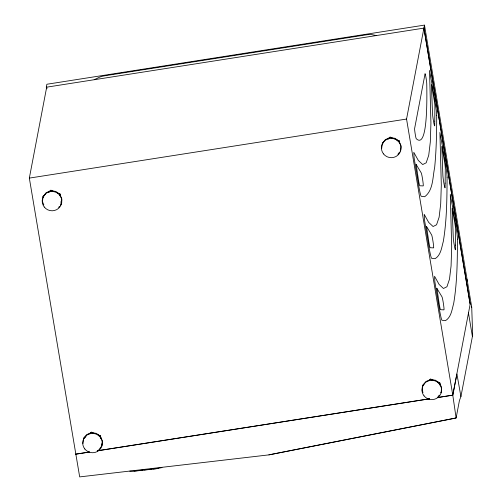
<?xml version="1.0" encoding="UTF-8"?>
<svg xmlns="http://www.w3.org/2000/svg" width="502" height="502" viewBox="0 0 502 502"><rect width="100%" height="100%" fill="white"/><g stroke="black" fill="none" stroke-linecap="round" stroke-linejoin="round"><path stroke-width="0.75" d="M42.432 201.628L43.166 196.113L45.544 194.299M82.949 443.573L83.683 438.051L86.062 436.238M98.706 449.955L101.768 445.977L102.395 441.02L100.413 436.395L96.359 433.358L91.314 432.711L86.639 434.638L83.577 438.61L85.359 437.248M381.664 148.523L382.398 143.007M424.705 383.591L422.916 384.952L422.809 385.505L422.182 390.468L423.035 392.445M46.56 88.772L46.303 87.229L46.868 84.254L424.479 25.1M268.884 454.875L456.111 417.971L452.785 395.149L406.551 119.056L424.491 25.144L471.723 307.174L472.664 335.141L460.918 396.586L459.43 400.54L456.111 417.971L268.884 454.875L79.68 476.9L29.336 178.103L46.686 87.166L46.943 88.716M49.014 192.128L50.796 190.773L50.903 190.214L54.404 191.632M57.203 192.768L60.002 193.897L60.102 195.931M94.922 433.577L91.42 432.159L90.128 433.621M100.726 438.61L100.519 435.843L97.721 434.707M101.768 445.977L101.668 443.95M392.94 138.245L390.136 137.109L390.035 137.667L388.247 139.029M399.441 143.559L399.234 140.798L395.036 139.098M433.458 380.19L430.653 379.054L430.553 379.606L425.872 381.533L422.809 385.505M436.257 381.319L439.752 382.737L441.628 387.914L441.001 392.871L441.107 392.319M466.553 282.682L467.124 279.708A3.131 0.533 -9.5 0 0 466.546 279.47M46.303 87.229L423.92 28.112L470.161 304.212L452.785 395.149L437.298 397.603L452.785 395.149L456.92 374.009L460.918 396.586M472.664 335.141L472.395 336.409L468.466 312.953M58.627 207.439L59.5 206.309M60.378 205.174L61.357 203.479L61.043 201.271M397.86 154.34L399.611 152.068M437.939 396.85L439.256 395.143M48.525 192.028L50.903 190.214M44.245 195.761L43.059 196.665L46.121 192.693L50.796 190.773L55.841 191.413L59.895 194.456L61.878 199.074L61.25 204.038L61.043 202.563M387.757 138.922L390.136 137.109M383.484 142.656L382.292 143.559L385.354 139.587L390.035 137.667L395.074 138.314L399.128 141.351L401.111 145.969L400.483 150.933L400.383 148.899M89.042 433.973L91.42 432.159M428.275 380.867L430.653 379.054M94.181 79.73L99.678 77.126A6.419 1.092 -9.5 0 1 105.269 75.695L366.127 34.864A6.419 1.092 -9.5 0 1 371.493 34.575L376.305 35.567M156.712 468.485L158.243 468.171M161.983 467.594L155.909 468.83L133.557 471.259L129.761 471.158M429.555 398.826L97.269 450.84M29.336 178.103L406.551 119.056M97.262 450.802L429.549 398.789M134.103 471.02L137.868 470.612M139.374 470.443L142.392 470.117M143.898 469.954L146.91 469.627M148.416 469.464L151.428 469.132M152.934 468.968L155.946 468.642M397.032 140.504L399.128 141.351M50.796 190.773L52.898 191.62M431.952 380.177L430.553 379.606L435.592 380.252L439.645 383.296L438.246 382.725M99.013 435.83L100.413 436.395M42.714 202.287L43.85 204.929M423.895 28.118L470.129 304.212M439.752 382.737L440.172 385.687M399.234 140.798L399.548 143.007M100.519 435.843L100.933 438.792M60.002 193.897L60.315 196.113M43.166 196.113L43.373 197.587M471.146 306.935A3.131 0.533 -9.5 0 1 471.359 306.96M471.642 307.048A3.131 0.533 -9.5 0 1 471.723 307.174M436.696 115.228C436.702 132.685 436.357 150.167 434.657 167.555C432.555 177.281 433.433 190.12 424.711 196.734L421.228 196.307A15.029 0.929 81.1 0 1 418.342 183.613L414.106 157.86L413.799 152.326L418.335 160.471L422.709 164.549L426.185 162.805L428.733 155.269L430.314 141.991L430.929 123.122L429.536 70.481L434.619 98.266A15.687 0.966 81.1 0 1 436.696 115.228M447.075 177.193C446.981 198.641 446.843 220.221 443.31 241.431C441.591 247.455 440.982 255.129 435.09 258.706L431.607 258.273A15.029 0.929 81.1 0 1 428.721 245.578L424.485 219.826L424.177 214.291L428.708 222.442L433.088 226.515L436.564 224.777L439.112 217.234L440.693 203.963L441.308 185.087L439.915 132.453L444.998 160.238A15.687 0.966 81.1 0 1 447.075 177.193M457.454 239.165C457.36 260.613 457.222 282.187 453.689 303.403C451.969 309.427 451.361 317.101 445.469 320.671L441.986 320.245A15.029 0.929 81.1 0 1 439.099 307.55L434.857 281.798L434.556 276.263L439.087 284.408L443.467 288.487L446.943 286.742L449.485 279.206L451.072 265.934L451.687 247.059L450.294 194.418L455.377 222.204A15.687 0.966 81.1 0 1 457.454 239.165M434.763 121.151L434.719 125.625A6.67 0.414 81.1 0 1 433.628 121.848A6.67 0.414 81.1 0 1 432.511 113.527L431.413 84.468L434.117 99.565A6.269 0.389 81.1 0 1 434.908 106.317L434.763 121.151M445.142 183.117L445.098 187.591A6.67 0.414 81.1 0 1 444 183.82A6.67 0.414 81.1 0 1 442.889 175.499L441.791 146.44L444.496 161.531A6.269 0.389 81.1 0 1 445.287 168.283L445.142 183.117M455.515 245.089L455.471 249.563A6.67 0.414 81.1 0 1 454.379 245.785A6.67 0.414 81.1 0 1 453.268 237.465L452.17 208.405L454.875 223.503A6.269 0.389 81.1 0 1 455.665 230.255L455.515 245.089M425.037 73.894L414.614 128.537A5.171 0.32 81.1 0 0 415.179 133.846A5.171 0.32 81.1 0 0 416.233 138.665A623.622 38.503 81.1 0 0 426.744 83.564A5.171 0.32 81.1 0 0 425.947 77.383A5.171 0.32 81.1 0 0 425.037 73.894M416.171 164.512L418.492 180.205A6.815 0.42 81.1 0 0 419.76 185.753L423.211 185.928A6.633 0.408 81.1 0 0 422.64 179.603A6.633 0.408 81.1 0 0 421.197 172.832L416.171 164.512M426.549 226.484L428.865 242.177A6.815 0.42 81.1 0 0 430.139 247.724L433.59 247.9A6.633 0.408 81.1 0 0 433.019 241.569A6.633 0.408 81.1 0 0 431.576 234.804L426.549 226.484M436.928 288.449L439.244 304.143A6.815 0.42 81.1 0 0 440.511 309.69L443.969 309.866A6.633 0.408 81.1 0 0 443.398 303.541A6.633 0.408 81.1 0 0 441.955 296.77L436.928 288.449M89.513 452.02L75.576 454.197L89.519 452.038M383.503 153.919A9.82 9.657 10.8 0 0 400.339 151.704A9.82 9.657 10.8 0 0 389.885 138.439A9.82 9.657 10.8 0 0 383.503 153.919M44.264 207.019A9.82 9.657 10.8 0 0 61.106 204.81A9.82 9.657 10.8 0 0 50.652 191.544A9.82 9.657 10.8 0 0 44.264 207.019M84.782 448.964A9.82 9.657 10.8 0 0 101.624 446.755A9.82 9.657 10.8 0 0 91.169 433.49A9.82 9.657 10.8 0 0 84.782 448.964M424.021 395.858A9.82 9.657 10.8 0 0 440.856 393.65A9.82 9.657 10.8 0 0 430.402 380.384A9.82 9.657 10.8 0 0 424.021 395.858"/></g></svg>
